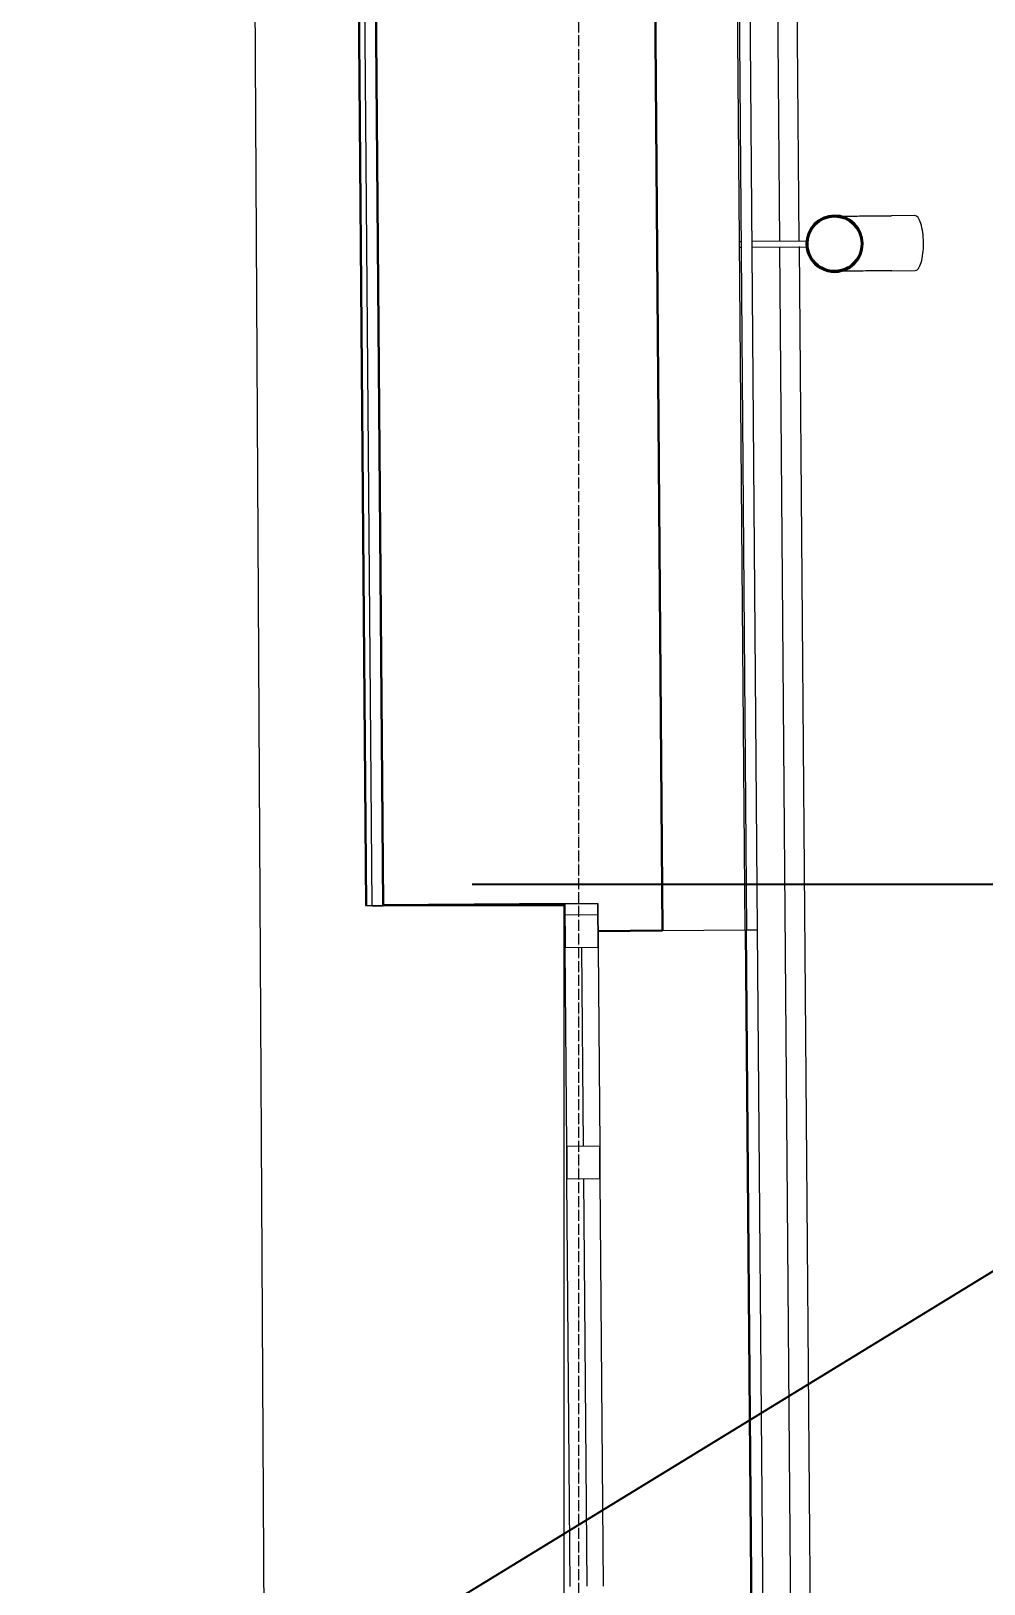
# Model space of a CAD drawing. Header units: millimetres. Extents: x -32 to 417638015, y -35 to 175284279.
# Drawn here: x 1349961 to 1351693, y 82275 to 85096 of the extents above; entities that cross this region are included whole.
import ezdxf
from ezdxf import colors
from ezdxf.entities.mleader import LeaderData, LeaderLine
from ezdxf.math import Vec2, Vec3

# ---------------------------------------------------------------- set-up
doc = ezdxf.new("R2010")
doc.units = ezdxf.units.MM
doc.linetypes.add('ADSK_Линия сетки', pattern=[25, 20, -2.5, 0, -2.5])
for name, color, linetype, lineweight in [('_ Окна', 7, 'Continuous', 9), ('Обобщенные модели', 7, 'Continuous', 18), ('Окна', 7, 'Continuous', 9), ('Оси', 253, 'Continuous', 9), ('Перекрытие', 7, 'Continuous', 18), ('Стены наружные', 7, 'Continuous', 18), ('Стены несущие', 7, 'Continuous', 30), ('Стены отделка', 7, 'Continuous', 30), ('Стены штриховка', 7, 'Continuous', 9), ('ШТРИХОВКА', 252, 'Continuous', 15)]:
    doc.layers.add(name, color=color, linetype=linetype, lineweight=lineweight)
doc.layers.add('_ЭМ_Надписи', color=7, linetype='Continuous')
doc.styles.add('ЭОМ', font='isocpeur.ttf', dxfattribs={"width": 0.85, "height": 250})

# ---------------------------------------------------------------- blocks, each defined once
blk = doc.blocks.new('План 4 этажа')
at = {"layer": '_ Окна', "color": 8, "lineweight": 18}
for p, q in [((55830.688, 31986.32), (55890.687, 31986.806)), ((55831.335, 31906.323), (55830.688, 31986.32)), ((55890.687, 31986.806), (55891.334, 31906.808)), ((55891.334, 31906.808), (55831.335, 31906.323)), ((55834.247, 31546.335), (55894.245, 31546.82)), ((55834.732, 31486.337), (55834.247, 31546.335)), ((55894.245, 31546.82), (55894.73, 31486.822)), ((55894.73, 31486.822), (55834.732, 31486.337))]:
    blk.add_line(p, q, dxfattribs=at)
at = {"layer": '_ Окна', "color": 8}
for p, q in [((55830.85, 31966.321), (55890.848, 31966.806)), ((55861.335, 31906.566), (55864.246, 31546.577)), ((55864.731, 31486.579), (55870.716, 30746.604))]:
    blk.add_line(p, q, dxfattribs=at)
at = {"layer": 'Обобщенные модели', "color": 8}
for p, q in [((56466.75, 33236.512), (56424.247, 33236.168)), ((56150.973, 33188.956), (56148.398, 33188.935)), ((56148.479, 33178.936), (56151.054, 33178.956)), ((56270.11, 33189.92), (56170.972, 33189.118)), ((56171.053, 33179.118), (56270.191, 33179.92)), ((56425.056, 33136.171), (56467.559, 33136.515))]:
    blk.add_line(p, q, dxfattribs=at)
at = {"layer": 'Обобщенные модели', "color": 8, "flags": 128}
for points in [[(56333.62, 33235.435), (56334.89, 33235.445), (56337.553, 33235.467), (56340.43, 33235.49), (56343.514, 33235.515), (56346.802, 33235.541), (56350.288, 33235.57), (56353.966, 33235.599), (56357.831, 33235.631), (56361.876, 33235.663), (56366.096, 33235.697), (56370.482, 33235.733), (56375.029, 33235.77), (56379.728, 33235.808), (56384.573, 33235.847), (56389.556, 33235.887), (56394.668, 33235.929), (56399.901, 33235.971), (56405.248, 33236.014), (56410.699, 33236.058), (56416.246, 33236.103), (56421.88, 33236.149), (56424.247, 33236.168)], [(56425.056, 33136.171), (56419.388, 33136.125), (56413.804, 33136.08), (56408.312, 33136.036), (56402.921, 33135.992), (56397.639, 33135.949), (56392.475, 33135.908), (56387.438, 33135.867), (56382.535, 33135.827), (56377.774, 33135.789), (56373.163, 33135.751), (56368.709, 33135.715), (56364.419, 33135.681), (56360.301, 33135.647), (56356.36, 33135.615), (56352.603, 33135.585), (56349.037, 33135.556), (56345.666, 33135.529), (56342.496, 33135.503), (56339.533, 33135.479), (56336.78, 33135.457), (56334.428, 33135.438)]]:
    blk.add_lwpolyline(points, dxfattribs=at)
at = {"layer": 'Обобщенные модели', "color": 8}
for start, end in [(0.463382, 180.463382), (180.463382, 0.463382)]:
    blk.add_arc((56321.008, 33185.331), 52, start, end, dxfattribs=at)
at = {"layer": 'Обобщенные модели', "color": 8, "lineweight": 40}
for start, end in [(0.463382, 180.463382), (180.463382, 0.463382)]:
    blk.add_arc((56321.008, 33185.331), 50, start, end, dxfattribs=at)
at = {"layer": 'Обобщенные модели', "color": 8}
for start_param, end_param in [(4.71238898, 6.28318531), (3.14159265, 4.71238898)]:
    blk.add_ellipse((56467.154, 33186.513), major_axis=(-0.404, 49.998), ratio=0.30901699, start_param=start_param, end_param=end_param, dxfattribs=at)
at = {"layer": 'Окна', "color": 8}
for p, q in [((55890.687, 31986.806), (55830.688, 31986.32)), ((55830.688, 31986.32), (55831.335, 31906.323)), ((55891.334, 31906.808), (55890.687, 31986.806)), ((55834.247, 31546.335), (55831.335, 31906.323)), ((55891.334, 31906.808), (55894.245, 31546.82)), ((55834.247, 31546.335), (55834.732, 31486.337)), ((55894.73, 31486.822), (55894.245, 31546.82)), ((55840.717, 30746.361), (55834.732, 31486.337)), ((55894.73, 31486.822), (55900.715, 30746.846))]:
    blk.add_line(p, q, dxfattribs=at)
at = {"layer": 'Оси', "color": 8, "linetype": 'ADSK_Линия сетки'}
blk.add_line((55856.505, -3353.101), (55856.505, 43685.833), dxfattribs=at)
at = {"layer": 'Перекрытие', "color": 8}
for p, q in [((55252.694, 36261.696), (55294.03, 28831.725)), ((55829.631, 31982.49), (55479.497, 31982.49)), ((55829.631, 30246.255), (55829.631, 31982.49))]:
    blk.add_line(p, q, dxfattribs=at)
at = {"layer": 'Стены наружные', "color": 8}
for p, q in [((56169.1, 43997.707), (56256.331, 33189.586)), ((56133.84, 43962.707), (56220.973, 33189.173)), ((56221.333, 33189.178), (56134.381, 43962.707)), ((56221.048, 33179.871), (56350.299, 17198.677)), ((56350.391, 17198.678), (56221.408, 33179.873)), ((56256.408, 33180.031), (56385.389, 17199.086)), ((56158.507, 31938.97), (56171.771, 30299.024)), ((56174.345, 30299.044), (56161.082, 31938.991)), ((56194.344, 30299.206), (56181.081, 31939.153))]:
    blk.add_line(p, q, dxfattribs=at)
at = {"layer": 'Стены несущие', "color": 8}
for p, q in [((55987.129, 34581.677), (56008.512, 31937.757)), ((55480.117, 34528.574), (55500.699, 31983.652)), ((55500.699, 31983.652), (55830.688, 31986.32)), ((55891.091, 31936.807), (56008.512, 31937.757))]:
    blk.add_line(p, q, dxfattribs=at)
at = {"layer": 'Стены отделка', "color": 8, "lineweight": 9}
for p, q in [((56158.507, 31938.97), (56137.116, 34583.89)), ((56139.691, 34583.91), (56161.082, 31938.991)), ((56181.081, 31939.153), (56159.69, 34584.072)), ((55448.118, 34528.316), (55468.7, 31983.393)), ((55480.708, 31982.49), (55460.117, 34528.413)), ((55468.7, 31983.393), (55480.7, 31983.49)), ((55480.708, 31982.49), (55500.707, 31982.652)), ((55500.707, 31982.652), (55500.699, 31983.652)), ((56008.512, 31937.757), (56158.507, 31938.97)), ((56161.082, 31938.991), (56181.081, 31939.153))]:
    blk.add_line(p, q, dxfattribs=at)
at = {"layer": 'Стены штриховка', "color": 8}
blk.add_line((55450.118, 34528.332), (55470.7, 31983.409), dxfattribs=at)

msp = doc.modelspace()

# ---------------------------------------------------------------- block references
at = {"layer": 'ШТРИХОВКА'}
msp.add_blockref('План 4 этажа', (1295100.3, 51524.3), dxfattribs=at)

# ---------------------------------------------------------------- leaders
at = {"layer": '_ЭМ_Надписи', "color": 7, "ltscale": 5}
ml = msp.add_multileader_mtext('Standard', dxfattribs=at)
ml.set_content('{\\fGOST Common|b0|i0|c0|p34;\\W0.9;\\C256;4\\fGOST Common|b0|i0|c204|p34;ЩРС\\fGOST Common|b0|i0|c0|p34;-2\\fISOCPEUR|b0|i0|c204|p34;\\W0.85; Гр.2\\P\\W1;\\C0;Раб.место учителя, ноутбук}', color=1, style='ЭОМ')
ml.set_leader_properties()
ml.build(insert=Vec2(0, 0))
ml.multileader.update_dxf_attribs({"text_left_attachment_type": 6, "text_right_attachment_type": 6, "dogleg_length": 0, "arrow_head_size": 200})
ctx = ml.context
ctx.base_point, ctx.char_height, ctx.arrow_head_size, ctx.landing_gap_size, ctx.plane_origin = Vec3(1352857.2, 83545.8, -64.3), 250, 200, 0, Vec3(1337942.2, 92804.7, -64.3)
ctx.left_attachment, ctx.right_attachment = 6, 6
notes = []
notes.append((ctx, [(0, (1, 1, 0), (1352857.2, 83545.8, -64.3), (1, 0), 0, [(0, [(1349961.1, 81774, -64.3)], 0, [])])]))
ctx.mtext.insert, ctx.mtext.width, ctx.mtext.defined_height, ctx.mtext.flow_direction = Vec3(1352857.2, 83870.8, -64.3), 2073.809, 545.6, 5
for ctx, leaders in notes:
    for number, flags, end, landing, length, lines in leaders:
        leader = LeaderData()
        leader.index, (leader.has_last_leader_line, leader.has_dogleg_vector, leader.attachment_direction) = number, flags
        leader.last_leader_point, leader.dogleg_vector, leader.dogleg_length = Vec3(end), Vec3(landing), length
        for number, points, colour, breaks in lines:
            line = LeaderLine()
            line.index, line.vertices, line.color, line.breaks = number, Vec3.list(points), colors.encode_raw_color(colour), breaks
            leader.lines.append(line)
        ctx.leaders.append(leader)

doc.saveas('drawing.dxf')
